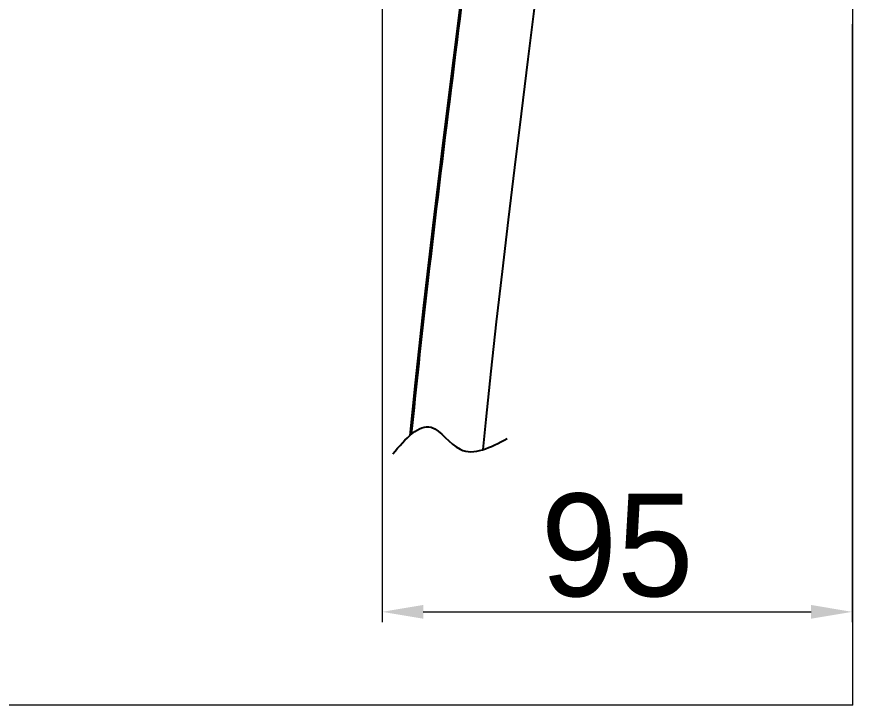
# Model space of a CAD drawing. Extents: x 0 to 3160, y 0 to 2315.
# Drawn here: x 1950.6 to 2115.3, y 254.4 to 388.4 of the extents above; entities that cross this region are included whole.
import ezdxf

# ---------------------------------------------------------------- set-up
doc = ezdxf.new("R2010")
doc.units = 0
doc.header["$LTSCALE"] = 3
doc.header["$MEASUREMENT"] = 0
doc.header["$PDMODE"] = 3
doc.header["$PDSIZE"] = -10
doc.layers.get('0').update_dxf_attribs({"linetype": 'CONTINUOUS'})
doc.layers.get('DEFPOINTS').update_dxf_attribs({"linetype": 'CONTINUOUS'})
doc.layers.add('치수선', color=7, linetype='CONTINUOUS', lineweight=20)
doc.styles.add('Daelim Dimension', font='')
doc.styles.get('Daelim Dimension').set_extended_font_data('나눔고딕')
doc.dimstyles.new('DEFAULT', dxfattribs={"dimscale": 2, "dimtxt": 2, "dimasz": 2, "dimexe": 0, "dimexo": 2, "dimgap": 1, "dimtad": 1, "dimdec": 1, "dimzin": 9, "dimdsep": 46, "dimtxsty": 'Daelim Dimension', "dimcen": 0.5, "dimclrd": 252, "dimclre": 252, "dimclrt": 3, "dimadec": 1, "dimazin": 0, "dimtfac": 1, "dimtdec": 1, "dimtix": 1, "dimtmove": 0, "dimatfit": 3, "dimfxl": 1, "dimtolj": 1, "dimtzin": 1, "dimlwd": 9, "dimlwe": 9, "dimarcsym": 0})

# ---------------------------------------------------------------- blocks, each defined once
blk = doc.blocks.new('*D0')
at = {"color": 5, "lineweight": 9, "ltscale": 0.5, "transparency": 16777216}
for p, q in [((2021.64, 458.99), (2021.64, 270.58)), ((2113.14, 386.97), (2113.14, 270.58)), ((2029.64, 272.58), (2105.14, 272.58))]:
    blk.add_line(p, q, dxfattribs=at)
at = {"color": 5, "ltscale": 0.5, "transparency": 16777216}
for points in [[(2029.64, 273.92), (2029.64, 271.25), (2021.64, 272.58)], [(2105.14, 273.92), (2105.14, 271.25), (2113.14, 272.58)]]:
    blk.add_solid(points, dxfattribs=at)
at = {"layer": 'DEFPOINTS', "color": 0, "ltscale": 0.5, "transparency": 16777216}
for p in [(2021.64, 462.99), (2113.14, 390.97), (2113.14, 272.58)]:
    blk.add_point(p, dxfattribs=at)
at = {"color": 7, "ltscale": 0.5, "transparency": 16777216, "insert": (2067.39, 285.47), "char_height": 20, "attachment_point": 5, "style": 'Daelim Dimension'}
blk.add_mtext('\\A1;95', dxfattribs=at)
blk = doc.blocks.new('*D10')
at = {"color": 5, "lineweight": 9, "ltscale": 0.5, "transparency": 16777216}
for p, q in [((2117.24, 448.81), (2164.06, 448.81)), ((2162.06, 440.81), (2162.06, 396.81)), ((2117.24, 388.81), (2164.06, 388.81)), ((2162.06, 388.81), (2162.06, 318))]:
    blk.add_line(p, q, dxfattribs=at)
at = {"color": 5, "ltscale": 0.5, "transparency": 16777216}
for points in [[(2160.73, 440.81), (2163.4, 440.81), (2162.06, 448.81)], [(2160.73, 396.81), (2163.4, 396.81), (2162.06, 388.81)]]:
    blk.add_solid(points, dxfattribs=at)
at = {"layer": 'DEFPOINTS', "color": 0, "ltscale": 0.5, "transparency": 16777216}
for p in [(2113.24, 448.81), (2113.24, 388.81), (2162.06, 388.81)]:
    blk.add_point(p, dxfattribs=at)
at = {"color": 7, "ltscale": 0.5, "transparency": 16777216, "insert": (2144.1, 349.25), "char_height": 20, "attachment_point": 5, "rotation": 90, "style": 'Daelim Dimension'}
blk.add_mtext('\\A1;{\\H1.25x;\\C256;Ø}60', dxfattribs=at)

msp = doc.modelspace()

# ---------------------------------------------------------------- linework, layer by layer
at = {"color": 7, "linetype": 'Continuous'}
for points in [[(2041.32, 304.16), (2041.9, 310.02), (2042.89, 319.44), (2043.94, 329.04), (2045.06, 338.84), (2046.24, 348.86), (2047.47, 359.07), (2048.75, 369.5), (2050.08, 380.15), (2051.44, 391.04), (2052.84, 402.17), (2054.26, 413.56), (2055.69, 425.2), (2057.12, 437.17), (2057.94, 444.18)], [(2042.14, 433.83), (2039.89, 415.39), (2037.67, 397.62), (2035.52, 380.45), (2033.46, 363.85), (2031.53, 347.79), (2029.72, 332.24), (2028.08, 317.18), (2027.04, 306.89)]]:
    msp.add_lwpolyline(points, dxfattribs=at)
at = {"color": 9, "linetype": 'Continuous'}
msp.add_open_spline([(2043.65, 444.17), (2042.28, 432.38), (2039.31, 408.28), (2034.71, 371.84), (2030.59, 337.95), (2028.25, 316.37), (2027.33, 307.15)], degree=3, knots=[0, 0, 0, 0, 0.101646, 0.2080225, 0.31456, 0.3939392, 0.3939392, 0.3939392, 0.3939392], dxfattribs=at)
at = {"ltscale": 0.5}
msp.add_spline([(2023.7, 303.34), (2031.2, 308.52), (2036.82, 304.22), (2045.98, 306.31)], degree=3, dxfattribs=at)
at = {"layer": '치수선'}
for q in [(2113.24, 1271.1), (633.4, 254.43)]:
    msp.add_line((2113.24, 254.43), q, dxfattribs=at)

# ---------------------------------------------------------------- dimensions: what is measured, and where the dimension line sits
at = {"color": 5, "ltscale": 0.5}
dim = msp.add_linear_dim(base=(2113.14, 272.58), p1=(2021.64, 462.99), p2=(2113.14, 390.97), text='95', dimstyle='DEFAULT', override={"dimtxt": 10, "dimasz": 4, "dimexe": 1, "dimdec": 0, "dimclrd": 5, "dimclre": 5, "dimclrt": 7}, dxfattribs=at)
dim.commit()
dim.dimension.update_dxf_attribs({"geometry": '*D0', "text_midpoint": (2067.39, 285.47)})
dim = msp.add_linear_dim(base=(2162.06, 388.81), p1=(2113.24, 448.81), p2=(2113.24, 388.81), angle=90, text='{\\H1.25x;\\C256;Ø}<>', dimstyle='DEFAULT', override={"dimtxt": 10, "dimasz": 4, "dimexe": 1, "dimdec": 0, "dimclrd": 5, "dimclre": 5, "dimclrt": 7}, dxfattribs=at)
dim.commit()
dim.dimension.update_dxf_attribs({"geometry": '*D10', "text_midpoint": (2162.06, 349.25), "dimtype": 160})

doc.saveas('drawing.dxf')
